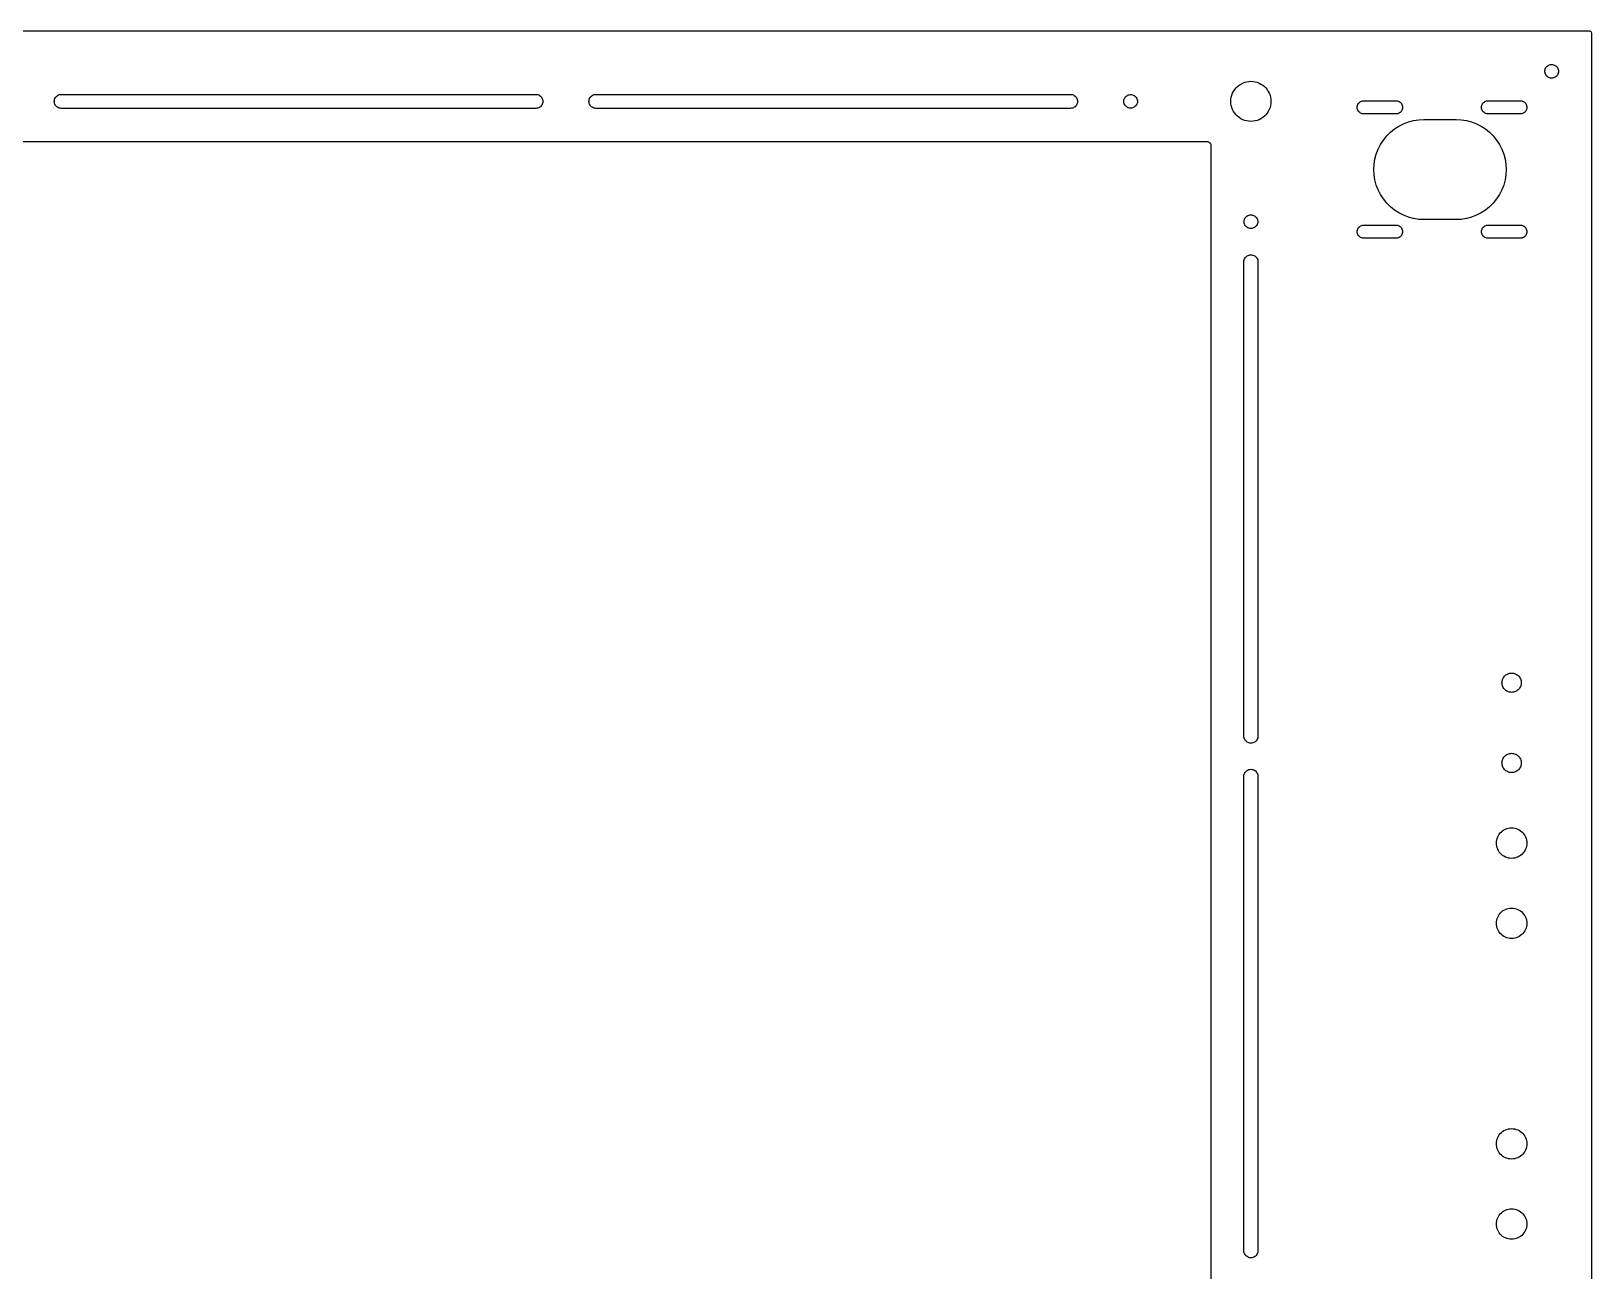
# Model space of a CAD drawing. Header units: metres. Extents: x -325 to 325, y -250 to 250.
# Drawn here: x -64.2 to 325, y -59.2 to 250 of the extents above; entities that cross this region are included whole.
import ezdxf

# ---------------------------------------------------------------- set-up
doc = ezdxf.new("R2010")
doc.units = ezdxf.units.M

msp = doc.modelspace()

# ---------------------------------------------------------------- linework, layer by layer
for p, q in [((324.5, 250), (-324.5, 250)), ((324.691, 249.962), (324.5, 250)), ((324.854, 249.854), (324.691, 249.962)), ((324.962, 249.691), (324.854, 249.854)), ((325, 249.5), (324.962, 249.691)), ((325, -249.5), (325, 249.5)), ((313.82, 241.224), (314.011, 241.383)), ((314.011, 241.383), (314.223, 241.512)), ((314.223, 241.512), (314.451, 241.609)), ((314.451, 241.609), (314.691, 241.672)), ((314.691, 241.672), (314.938, 241.699)), ((314.938, 241.699), (315.186, 241.69)), ((315.186, 241.69), (315.43, 241.645)), ((315.43, 241.645), (315.665, 241.565)), ((315.665, 241.565), (315.886, 241.451)), ((315.886, 241.451), (316.087, 241.307)), ((316.087, 241.307), (316.266, 241.134)), ((238.96, 237.391), (239.477, 237.473)), ((239.477, 237.473), (240, 237.5)), ((240, 237.5), (240.523, 237.473)), ((240.523, 237.473), (241.04, 237.391)), ((313.305, 240.124), (313.341, 240.37)), ((313.305, 239.876), (313.305, 240.124)), ((313.341, 239.63), (313.305, 239.876)), ((313.341, 240.37), (313.412, 240.607)), ((313.412, 239.393), (313.341, 239.63)), ((313.412, 240.607), (313.518, 240.832)), ((313.518, 239.168), (313.412, 239.393)), ((313.518, 240.832), (313.654, 241.039)), ((313.654, 238.961), (313.518, 239.168)), ((313.654, 241.039), (313.82, 241.224)), ((313.82, 238.776), (313.654, 238.961)), ((314.011, 238.617), (313.82, 238.776)), ((314.223, 238.488), (314.011, 238.617)), ((314.451, 238.391), (314.223, 238.488)), ((314.691, 238.328), (314.451, 238.391)), ((314.938, 238.301), (314.691, 238.328)), ((315.186, 238.31), (314.938, 238.301)), ((315.43, 238.355), (315.186, 238.31)), ((315.665, 238.435), (315.43, 238.355)), ((315.886, 238.549), (315.665, 238.435)), ((316.087, 238.693), (315.886, 238.549)), ((316.266, 238.866), (316.087, 238.693)), ((316.266, 241.134), (316.418, 240.938)), ((316.418, 239.062), (316.266, 238.866)), ((316.418, 240.938), (316.539, 240.722)), ((316.539, 239.278), (316.418, 239.062)), ((316.539, 240.722), (316.628, 240.49)), ((316.628, 239.51), (316.539, 239.278)), ((316.628, 240.49), (316.682, 240.248)), ((316.682, 239.752), (316.628, 239.51)), ((316.682, 240.248), (316.7, 240)), ((316.7, 240), (316.682, 239.752)), ((-58.1389, 233.446), (-57.9892, 233.646)), ((-57.9892, 233.646), (-57.8127, 233.823)), ((-57.8127, 233.823), (-57.6128, 233.972)), ((-57.6128, 233.972), (-57.3936, 234.092)), ((-57.3936, 234.092), (-57.1597, 234.179)), ((-57.1597, 234.179), (-56.9157, 234.232)), ((-56.9157, 234.232), (-56.6667, 234.25)), ((-56.6667, 234.25), (61.6667, 234.25)), ((61.6667, 234.25), (61.9157, 234.232)), ((61.9157, 234.232), (62.1597, 234.179)), ((62.1597, 234.179), (62.3936, 234.092)), ((62.3936, 234.092), (62.6128, 233.972)), ((62.6128, 233.972), (62.8127, 233.823)), ((62.8127, 233.823), (62.9892, 233.646)), ((62.9892, 233.646), (63.1389, 233.446)), ((75.1945, 233.446), (75.3441, 233.646)), ((75.3441, 233.646), (75.5207, 233.823)), ((75.5207, 233.823), (75.7205, 233.972)), ((75.7205, 233.972), (75.9397, 234.092)), ((75.9397, 234.092), (76.1736, 234.179)), ((76.1736, 234.179), (76.4176, 234.232)), ((76.4176, 234.232), (76.6667, 234.25)), ((76.6667, 234.25), (195, 234.25)), ((195, 234.25), (195.249, 234.232)), ((195.249, 234.232), (195.493, 234.179)), ((195.493, 234.179), (195.727, 234.092)), ((195.727, 234.092), (195.946, 233.972)), ((195.946, 233.972), (196.146, 233.823)), ((196.146, 233.823), (196.323, 233.646)), ((196.323, 233.646), (196.472, 233.446)), ((208.518, 233.332), (208.654, 233.539)), ((208.654, 233.539), (208.82, 233.724)), ((208.82, 233.724), (209.011, 233.883)), ((209.011, 233.883), (209.223, 234.012)), ((209.223, 234.012), (209.451, 234.109)), ((209.451, 234.109), (209.691, 234.172)), ((209.691, 234.172), (209.938, 234.199)), ((209.938, 234.199), (210.186, 234.19)), ((210.186, 234.19), (210.43, 234.145)), ((210.43, 234.145), (210.665, 234.065)), ((210.665, 234.065), (210.886, 233.951)), ((210.886, 233.951), (211.087, 233.807)), ((211.087, 233.807), (211.266, 233.634)), ((211.266, 233.634), (211.418, 233.438)), ((235.027, 233.023), (235.109, 233.54)), ((235.109, 233.54), (235.245, 234.045)), ((235.245, 234.045), (235.432, 234.534)), ((235.432, 234.534), (235.67, 235)), ((235.67, 235), (235.955, 235.439)), ((235.955, 235.439), (236.284, 235.846)), ((236.284, 235.846), (236.654, 236.216)), ((236.654, 236.216), (237.061, 236.545)), ((237.061, 236.545), (237.5, 236.83)), ((237.5, 236.83), (237.966, 237.068)), ((237.966, 237.068), (238.455, 237.255)), ((238.455, 237.255), (238.96, 237.391)), ((241.04, 237.391), (241.545, 237.255)), ((241.545, 237.255), (242.034, 237.068)), ((242.034, 237.068), (242.5, 236.83)), ((242.5, 236.83), (242.939, 236.545)), ((242.939, 236.545), (243.346, 236.216)), ((243.346, 236.216), (243.716, 235.846)), ((243.716, 235.846), (244.045, 235.439)), ((244.045, 235.439), (244.33, 235)), ((244.33, 235), (244.568, 234.534)), ((244.568, 234.534), (244.755, 234.045)), ((244.755, 234.045), (244.891, 233.54)), ((244.891, 233.54), (244.973, 233.023)), ((-58.4167, 232.5), (-58.3988, 232.749)), ((-58.3988, 232.251), (-58.4167, 232.5)), ((-58.3988, 232.749), (-58.3458, 232.993)), ((-58.3458, 232.007), (-58.3988, 232.251)), ((-58.3458, 232.993), (-58.2585, 233.227)), ((-58.2585, 231.773), (-58.3458, 232.007)), ((-58.2585, 233.227), (-58.1389, 233.446)), ((-58.1389, 231.554), (-58.2585, 231.773)), ((-57.9892, 231.354), (-58.1389, 231.554)), ((-57.8127, 231.177), (-57.9892, 231.354)), ((-57.6128, 231.028), (-57.8127, 231.177)), ((-57.3936, 230.908), (-57.6128, 231.028)), ((-57.1597, 230.821), (-57.3936, 230.908)), ((-56.9157, 230.768), (-57.1597, 230.821)), ((-56.6667, 230.75), (-56.9157, 230.768)), ((61.6667, 230.75), (-56.6667, 230.75)), ((61.9157, 230.768), (61.6667, 230.75)), ((62.1597, 230.821), (61.9157, 230.768)), ((62.3936, 230.908), (62.1597, 230.821)), ((62.6128, 231.028), (62.3936, 230.908)), ((62.8127, 231.177), (62.6128, 231.028)), ((62.9892, 231.354), (62.8127, 231.177)), ((63.1389, 231.554), (62.9892, 231.354)), ((63.1389, 233.446), (63.2585, 233.227)), ((63.2585, 231.773), (63.1389, 231.554)), ((63.2585, 233.227), (63.3458, 232.993)), ((63.3458, 232.007), (63.2585, 231.773)), ((63.3458, 232.993), (63.3988, 232.749)), ((63.3988, 232.251), (63.3458, 232.007)), ((63.3988, 232.749), (63.4167, 232.5)), ((63.4167, 232.5), (63.3988, 232.251)), ((74.9167, 232.5), (74.9345, 232.749)), ((74.9345, 232.251), (74.9167, 232.5)), ((74.9345, 232.749), (74.9875, 232.993)), ((74.9875, 232.007), (74.9345, 232.251)), ((74.9875, 232.993), (75.0748, 233.227)), ((75.0748, 231.773), (74.9875, 232.007)), ((75.0748, 233.227), (75.1945, 233.446)), ((75.1945, 231.554), (75.0748, 231.773)), ((75.3441, 231.354), (75.1945, 231.554)), ((75.5207, 231.177), (75.3441, 231.354)), ((75.7205, 231.028), (75.5207, 231.177)), ((75.9397, 230.908), (75.7205, 231.028)), ((76.1736, 230.821), (75.9397, 230.908)), ((76.4176, 230.768), (76.1736, 230.821)), ((76.6667, 230.75), (76.4176, 230.768)), ((195, 230.75), (76.6667, 230.75)), ((195.249, 230.768), (195, 230.75)), ((195.493, 230.821), (195.249, 230.768)), ((195.727, 230.908), (195.493, 230.821)), ((195.946, 231.028), (195.727, 230.908)), ((196.146, 231.177), (195.946, 231.028)), ((196.323, 231.354), (196.146, 231.177)), ((196.472, 231.554), (196.323, 231.354)), ((196.472, 233.446), (196.592, 233.227)), ((196.592, 231.773), (196.472, 231.554)), ((196.592, 233.227), (196.679, 232.993)), ((196.679, 232.007), (196.592, 231.773)), ((196.679, 232.993), (196.732, 232.749)), ((196.732, 232.251), (196.679, 232.007)), ((196.732, 232.749), (196.75, 232.5)), ((196.75, 232.5), (196.732, 232.251)), ((208.305, 232.624), (208.341, 232.87)), ((208.305, 232.376), (208.305, 232.624)), ((208.341, 232.13), (208.305, 232.376)), ((208.341, 232.87), (208.412, 233.107)), ((208.412, 231.893), (208.341, 232.13)), ((208.412, 233.107), (208.518, 233.332)), ((208.518, 231.668), (208.412, 231.893)), ((208.654, 231.461), (208.518, 231.668)), ((208.82, 231.276), (208.654, 231.461)), ((209.011, 231.117), (208.82, 231.276)), ((209.223, 230.988), (209.011, 231.117)), ((209.451, 230.891), (209.223, 230.988)), ((209.691, 230.828), (209.451, 230.891)), ((209.938, 230.801), (209.691, 230.828)), ((210.186, 230.81), (209.938, 230.801)), ((210.43, 230.855), (210.186, 230.81)), ((210.665, 230.935), (210.43, 230.855)), ((210.886, 231.049), (210.665, 230.935)), ((211.087, 231.193), (210.886, 231.049)), ((211.266, 231.366), (211.087, 231.193)), ((211.418, 231.562), (211.266, 231.366)), ((211.418, 233.438), (211.539, 233.222)), ((211.539, 231.778), (211.418, 231.562)), ((211.539, 233.222), (211.628, 232.99)), ((211.628, 232.01), (211.539, 231.778)), ((211.628, 232.99), (211.682, 232.748)), ((211.682, 232.252), (211.628, 232.01)), ((211.682, 232.748), (211.7, 232.5)), ((211.7, 232.5), (211.682, 232.252)), ((235, 232.5), (235.027, 233.023)), ((235.027, 231.977), (235, 232.5)), ((235.109, 231.46), (235.027, 231.977)), ((235.245, 230.955), (235.109, 231.46)), ((235.432, 230.466), (235.245, 230.955)), ((235.67, 230), (235.432, 230.466)), ((235.955, 229.561), (235.67, 230)), ((244.33, 230), (244.045, 229.561)), ((244.568, 230.466), (244.33, 230)), ((244.755, 230.955), (244.568, 230.466)), ((244.891, 231.46), (244.755, 230.955)), ((244.973, 231.977), (244.891, 231.46)), ((244.973, 233.023), (245, 232.5)), ((245, 232.5), (244.973, 231.977)), ((266.5, 231), (266.518, 231.246)), ((266.518, 230.754), (266.5, 231)), ((266.518, 231.246), (266.573, 231.486)), ((266.573, 230.514), (266.518, 230.754)), ((266.573, 231.486), (266.663, 231.716)), ((266.663, 230.284), (266.573, 230.514)), ((266.663, 231.716), (266.787, 231.929)), ((266.787, 230.071), (266.663, 230.284)), ((266.787, 231.929), (266.94, 232.122)), ((266.94, 229.878), (266.787, 230.071)), ((266.94, 232.122), (267.121, 232.29)), ((267.121, 229.71), (266.94, 229.878)), ((267.121, 232.29), (267.325, 232.429)), ((267.325, 229.571), (267.121, 229.71)), ((267.325, 232.429), (267.547, 232.536)), ((267.547, 232.536), (267.783, 232.609)), ((267.783, 232.609), (268.027, 232.645)), ((268.027, 232.645), (276.273, 232.645)), ((276.273, 232.645), (276.517, 232.609)), ((276.517, 232.609), (276.753, 232.536)), ((276.753, 232.536), (276.975, 232.429)), ((276.975, 232.429), (277.179, 232.29)), ((277.179, 229.71), (276.975, 229.571)), ((277.179, 232.29), (277.36, 232.122)), ((277.36, 229.878), (277.179, 229.71)), ((277.36, 232.122), (277.513, 231.929)), ((277.513, 230.071), (277.36, 229.878)), ((277.513, 231.929), (277.637, 231.716)), ((277.637, 230.284), (277.513, 230.071)), ((277.637, 231.716), (277.727, 231.486)), ((277.727, 230.514), (277.637, 230.284)), ((277.727, 231.486), (277.782, 231.246)), ((277.782, 230.754), (277.727, 230.514)), ((277.782, 231.246), (277.8, 231)), ((277.8, 231), (277.782, 230.754)), ((297.5, 231), (297.518, 231.246)), ((297.518, 230.754), (297.5, 231)), ((297.518, 231.246), (297.573, 231.486)), ((297.573, 230.514), (297.518, 230.754)), ((297.573, 231.486), (297.663, 231.716)), ((297.663, 230.284), (297.573, 230.514)), ((297.663, 231.716), (297.787, 231.929)), ((297.787, 230.071), (297.663, 230.284)), ((297.787, 231.929), (297.94, 232.122)), ((297.94, 229.878), (297.787, 230.071)), ((297.94, 232.122), (298.121, 232.29)), ((298.121, 229.71), (297.94, 229.878)), ((298.121, 232.29), (298.325, 232.429)), ((298.325, 229.571), (298.121, 229.71)), ((298.325, 232.429), (298.547, 232.536)), ((298.547, 232.536), (298.783, 232.609)), ((298.783, 232.609), (299.027, 232.645)), ((299.027, 232.645), (307.273, 232.645)), ((307.273, 232.645), (307.517, 232.609)), ((307.517, 232.609), (307.753, 232.536)), ((307.753, 232.536), (307.975, 232.429)), ((307.975, 232.429), (308.179, 232.29)), ((308.179, 229.71), (307.975, 229.571)), ((308.179, 232.29), (308.36, 232.122)), ((308.36, 229.878), (308.179, 229.71)), ((308.36, 232.122), (308.513, 231.929)), ((308.513, 230.071), (308.36, 229.878)), ((308.513, 231.929), (308.637, 231.716)), ((308.637, 230.284), (308.513, 230.071)), ((308.637, 231.716), (308.727, 231.486)), ((308.727, 230.514), (308.637, 230.284)), ((308.727, 231.486), (308.782, 231.246)), ((308.782, 230.754), (308.727, 230.514)), ((308.782, 231.246), (308.8, 231)), ((308.8, 231), (308.782, 230.754)), ((236.284, 229.154), (235.955, 229.561)), ((236.654, 228.784), (236.284, 229.154)), ((237.061, 228.455), (236.654, 228.784)), ((237.5, 228.17), (237.061, 228.455)), ((237.966, 227.932), (237.5, 228.17)), ((238.455, 227.745), (237.966, 227.932)), ((238.96, 227.609), (238.455, 227.745)), ((239.477, 227.527), (238.96, 227.609)), ((240, 227.5), (239.477, 227.527)), ((240.523, 227.527), (240, 227.5)), ((241.04, 227.609), (240.523, 227.527)), ((241.545, 227.745), (241.04, 227.609)), ((242.034, 227.932), (241.545, 227.745)), ((242.5, 228.17), (242.034, 227.932)), ((242.939, 228.455), (242.5, 228.17)), ((243.346, 228.784), (242.939, 228.455)), ((243.716, 229.154), (243.346, 228.784)), ((244.045, 229.561), (243.716, 229.154)), ((267.547, 229.464), (267.325, 229.571)), ((267.783, 229.391), (267.547, 229.464)), ((268.027, 229.355), (267.783, 229.391)), ((276.273, 229.355), (268.027, 229.355)), ((275.803, 225.613), (276.9, 226.325)), ((276.517, 229.391), (276.273, 229.355)), ((276.753, 229.464), (276.517, 229.391)), ((276.975, 229.571), (276.753, 229.464)), ((276.9, 226.325), (278.066, 226.919)), ((278.066, 226.919), (279.287, 227.388)), ((279.287, 227.388), (280.551, 227.727)), ((280.551, 227.727), (281.843, 227.932)), ((281.843, 227.932), (283.15, 228)), ((283.15, 228), (291.15, 228)), ((291.15, 228), (292.457, 227.932)), ((292.457, 227.932), (293.749, 227.727)), ((293.749, 227.727), (295.013, 227.388)), ((295.013, 227.388), (296.234, 226.919)), ((296.234, 226.919), (297.4, 226.325)), ((297.4, 226.325), (298.497, 225.613)), ((298.547, 229.464), (298.325, 229.571)), ((298.783, 229.391), (298.547, 229.464)), ((299.027, 229.355), (298.783, 229.391)), ((307.273, 229.355), (299.027, 229.355)), ((307.517, 229.391), (307.273, 229.355)), ((307.753, 229.464), (307.517, 229.391)), ((307.975, 229.571), (307.753, 229.464)), ((-229, 222.5), (229, 222.5)), ((229, 222.5), (229.223, 222.475)), ((229.223, 222.475), (229.434, 222.401)), ((229.434, 222.401), (229.623, 222.282)), ((229.623, 222.282), (229.782, 222.123)), ((229.782, 222.123), (229.901, 221.934)), ((229.901, 221.934), (229.975, 221.723)), ((272.325, 221.75), (273.037, 222.847)), ((273.037, 222.847), (273.861, 223.864)), ((273.861, 223.864), (274.786, 224.789)), ((274.786, 224.789), (275.803, 225.613)), ((298.497, 225.613), (299.514, 224.789)), ((299.514, 224.789), (300.439, 223.864)), ((300.439, 223.864), (301.263, 222.847)), ((301.263, 222.847), (301.975, 221.75)), ((229.975, 221.723), (230, 221.5)), ((230, 221.5), (230, -221.5)), ((270.718, 216.807), (270.923, 218.099)), ((270.923, 218.099), (271.262, 219.363)), ((271.262, 219.363), (271.731, 220.584)), ((271.731, 220.584), (272.325, 221.75)), ((301.975, 221.75), (302.569, 220.584)), ((302.569, 220.584), (303.038, 219.363)), ((303.038, 219.363), (303.377, 218.099)), ((303.377, 218.099), (303.582, 216.807)), ((270.65, 215.5), (270.718, 216.807)), ((270.718, 214.193), (270.65, 215.5)), ((270.923, 212.901), (270.718, 214.193)), ((303.582, 214.193), (303.377, 212.901)), ((303.582, 216.807), (303.65, 215.5)), ((303.65, 215.5), (303.582, 214.193)), ((271.262, 211.637), (270.923, 212.901)), ((271.731, 210.416), (271.262, 211.637)), ((272.325, 209.25), (271.731, 210.416)), ((302.569, 210.416), (301.975, 209.25)), ((303.038, 211.637), (302.569, 210.416)), ((303.377, 212.901), (303.038, 211.637)), ((273.037, 208.153), (272.325, 209.25)), ((273.861, 207.136), (273.037, 208.153)), ((274.786, 206.211), (273.861, 207.136)), ((300.439, 207.136), (299.514, 206.211)), ((301.263, 208.153), (300.439, 207.136)), ((301.975, 209.25), (301.263, 208.153)), ((238.305, 202.624), (238.341, 202.87)), ((238.305, 202.376), (238.305, 202.624)), ((238.341, 202.13), (238.305, 202.376)), ((238.341, 202.87), (238.412, 203.107)), ((238.412, 203.107), (238.518, 203.332)), ((238.518, 203.332), (238.654, 203.539)), ((238.654, 203.539), (238.82, 203.724)), ((238.82, 203.724), (239.011, 203.883)), ((239.011, 203.883), (239.223, 204.012)), ((239.223, 204.012), (239.451, 204.109)), ((239.451, 204.109), (239.691, 204.172)), ((239.691, 204.172), (239.938, 204.199)), ((239.938, 204.199), (240.186, 204.19)), ((240.186, 204.19), (240.43, 204.145)), ((240.43, 204.145), (240.665, 204.065)), ((240.665, 204.065), (240.886, 203.951)), ((240.886, 203.951), (241.087, 203.807)), ((241.087, 203.807), (241.266, 203.634)), ((241.266, 203.634), (241.418, 203.438)), ((241.418, 203.438), (241.539, 203.222)), ((241.539, 203.222), (241.628, 202.99)), ((241.628, 202.99), (241.682, 202.748)), ((241.682, 202.748), (241.7, 202.5)), ((241.7, 202.5), (241.682, 202.252)), ((275.803, 205.387), (274.786, 206.211)), ((276.9, 204.675), (275.803, 205.387)), ((278.066, 204.081), (276.9, 204.675)), ((279.287, 203.612), (278.066, 204.081)), ((280.551, 203.273), (279.287, 203.612)), ((281.843, 203.068), (280.551, 203.273)), ((283.15, 203), (281.843, 203.068)), ((291.15, 203), (283.15, 203)), ((292.457, 203.068), (291.15, 203)), ((293.749, 203.273), (292.457, 203.068)), ((295.013, 203.612), (293.749, 203.273)), ((296.234, 204.081), (295.013, 203.612)), ((297.4, 204.675), (296.234, 204.081)), ((298.497, 205.387), (297.4, 204.675)), ((299.514, 206.211), (298.497, 205.387)), ((238.412, 201.893), (238.341, 202.13)), ((238.518, 201.668), (238.412, 201.893)), ((238.654, 201.461), (238.518, 201.668)), ((238.82, 201.276), (238.654, 201.461)), ((239.011, 201.117), (238.82, 201.276)), ((239.223, 200.988), (239.011, 201.117)), ((239.451, 200.891), (239.223, 200.988)), ((239.691, 200.828), (239.451, 200.891)), ((239.938, 200.801), (239.691, 200.828)), ((240.186, 200.81), (239.938, 200.801)), ((240.43, 200.855), (240.186, 200.81)), ((240.665, 200.935), (240.43, 200.855)), ((240.886, 201.049), (240.665, 200.935)), ((241.087, 201.193), (240.886, 201.049)), ((241.266, 201.366), (241.087, 201.193)), ((241.418, 201.562), (241.266, 201.366)), ((241.539, 201.778), (241.418, 201.562)), ((241.628, 202.01), (241.539, 201.778)), ((241.682, 202.252), (241.628, 202.01)), ((266.5, 200), (266.518, 200.246)), ((266.518, 199.754), (266.5, 200)), ((266.518, 200.246), (266.573, 200.486)), ((266.573, 199.514), (266.518, 199.754)), ((266.573, 200.486), (266.663, 200.716)), ((266.663, 199.284), (266.573, 199.514)), ((266.663, 200.716), (266.787, 200.929)), ((266.787, 199.071), (266.663, 199.284)), ((266.787, 200.929), (266.94, 201.122)), ((266.94, 198.878), (266.787, 199.071)), ((266.94, 201.122), (267.121, 201.29)), ((267.121, 198.71), (266.94, 198.878)), ((267.121, 201.29), (267.325, 201.429)), ((267.325, 198.571), (267.121, 198.71)), ((267.325, 201.429), (267.547, 201.536)), ((267.547, 198.464), (267.325, 198.571)), ((267.547, 201.536), (267.783, 201.609)), ((267.783, 201.609), (268.027, 201.645)), ((268.027, 201.645), (276.273, 201.645)), ((276.273, 201.645), (276.517, 201.609)), ((276.517, 201.609), (276.753, 201.536)), ((276.753, 201.536), (276.975, 201.429)), ((276.975, 198.571), (276.753, 198.464)), ((276.975, 201.429), (277.179, 201.29)), ((277.179, 198.71), (276.975, 198.571)), ((277.179, 201.29), (277.36, 201.122)), ((277.36, 198.878), (277.179, 198.71)), ((277.36, 201.122), (277.513, 200.929)), ((277.513, 199.071), (277.36, 198.878)), ((277.513, 200.929), (277.637, 200.716)), ((277.637, 199.284), (277.513, 199.071)), ((277.637, 200.716), (277.727, 200.486)), ((277.727, 199.514), (277.637, 199.284)), ((277.727, 200.486), (277.782, 200.246)), ((277.782, 199.754), (277.727, 199.514)), ((277.782, 200.246), (277.8, 200)), ((277.8, 200), (277.782, 199.754)), ((297.5, 200), (297.518, 200.246)), ((297.518, 199.754), (297.5, 200)), ((297.518, 200.246), (297.573, 200.486)), ((297.573, 199.514), (297.518, 199.754)), ((297.573, 200.486), (297.663, 200.716)), ((297.663, 199.284), (297.573, 199.514)), ((297.663, 200.716), (297.787, 200.929)), ((297.787, 199.071), (297.663, 199.284)), ((297.787, 200.929), (297.94, 201.122)), ((297.94, 198.878), (297.787, 199.071)), ((297.94, 201.122), (298.121, 201.29)), ((298.121, 198.71), (297.94, 198.878)), ((298.121, 201.29), (298.325, 201.429)), ((298.325, 198.571), (298.121, 198.71)), ((298.325, 201.429), (298.547, 201.536)), ((298.547, 198.464), (298.325, 198.571)), ((298.547, 201.536), (298.783, 201.609)), ((298.783, 201.609), (299.027, 201.645)), ((299.027, 201.645), (307.273, 201.645)), ((307.273, 201.645), (307.517, 201.609)), ((307.517, 201.609), (307.753, 201.536)), ((307.753, 201.536), (307.975, 201.429)), ((307.975, 198.571), (307.753, 198.464)), ((307.975, 201.429), (308.179, 201.29)), ((308.179, 198.71), (307.975, 198.571)), ((308.179, 201.29), (308.36, 201.122)), ((308.36, 198.878), (308.179, 198.71)), ((308.36, 201.122), (308.513, 200.929)), ((308.513, 199.071), (308.36, 198.878)), ((308.513, 200.929), (308.637, 200.716)), ((308.637, 199.284), (308.513, 199.071)), ((308.637, 200.716), (308.727, 200.486)), ((308.727, 199.514), (308.637, 199.284)), ((308.727, 200.486), (308.782, 200.246)), ((308.782, 199.754), (308.727, 199.514)), ((308.782, 200.246), (308.8, 200)), ((308.8, 200), (308.782, 199.754)), ((267.783, 198.391), (267.547, 198.464)), ((268.027, 198.355), (267.783, 198.391)), ((276.273, 198.355), (268.027, 198.355)), ((276.517, 198.391), (276.273, 198.355)), ((276.753, 198.464), (276.517, 198.391)), ((298.783, 198.391), (298.547, 198.464)), ((299.027, 198.355), (298.783, 198.391)), ((307.273, 198.355), (299.027, 198.355)), ((307.517, 198.391), (307.273, 198.355)), ((307.753, 198.464), (307.517, 198.391)), ((238.25, 192.5), (238.268, 192.749)), ((238.25, 74.1667), (238.25, 192.5)), ((238.268, 192.749), (238.321, 192.993)), ((238.321, 192.993), (238.408, 193.227)), ((238.408, 193.227), (238.528, 193.446)), ((238.528, 193.446), (238.677, 193.646)), ((238.677, 193.646), (238.854, 193.823)), ((238.854, 193.823), (239.054, 193.972)), ((239.054, 193.972), (239.273, 194.092)), ((239.273, 194.092), (239.507, 194.179)), ((239.507, 194.179), (239.751, 194.232)), ((239.751, 194.232), (240, 194.25)), ((240, 194.25), (240.249, 194.232)), ((240.249, 194.232), (240.493, 194.179)), ((240.493, 194.179), (240.727, 194.092)), ((240.727, 194.092), (240.946, 193.972)), ((240.946, 193.972), (241.146, 193.823)), ((241.146, 193.823), (241.323, 193.646)), ((241.323, 193.646), (241.472, 193.446)), ((241.472, 193.446), (241.592, 193.227)), ((241.592, 193.227), (241.679, 192.993)), ((241.679, 192.993), (241.732, 192.749)), ((241.732, 192.749), (241.75, 192.5)), ((241.75, 192.5), (241.75, 74.1667)), ((303.589, 89.4416), (303.8, 89.5785)), ((303.8, 89.5785), (304.024, 89.6925)), ((304.024, 89.6925), (304.258, 89.7825)), ((304.258, 89.7825), (304.501, 89.8475)), ((304.501, 89.8475), (304.749, 89.8869)), ((304.749, 89.8869), (305, 89.9)), ((305, 89.9), (305.251, 89.8869)), ((305.251, 89.8869), (305.499, 89.8475)), ((305.499, 89.8475), (305.742, 89.7825)), ((305.742, 89.7825), (305.976, 89.6925)), ((305.976, 89.6925), (306.2, 89.5785)), ((306.2, 89.5785), (306.411, 89.4416)), ((302.6, 87.5), (302.613, 87.7509)), ((302.613, 87.2491), (302.6, 87.5)), ((302.613, 87.7509), (302.652, 87.999)), ((302.652, 87.001), (302.613, 87.2491)), ((302.652, 87.999), (302.717, 88.2416)), ((302.717, 86.7584), (302.652, 87.001)), ((302.717, 88.2416), (302.807, 88.4762)), ((302.807, 86.5238), (302.717, 86.7584)), ((302.807, 88.4762), (302.922, 88.7)), ((302.922, 86.3), (302.807, 86.5238)), ((302.922, 88.7), (303.058, 88.9107)), ((303.058, 86.0893), (302.922, 86.3)), ((303.058, 88.9107), (303.216, 89.1059)), ((303.216, 85.8941), (303.058, 86.0893)), ((303.216, 89.1059), (303.394, 89.2835)), ((303.394, 85.7164), (303.216, 85.8941)), ((303.394, 89.2835), (303.589, 89.4416)), ((303.589, 85.5583), (303.394, 85.7164)), ((306.411, 89.4416), (306.606, 89.2835)), ((306.606, 85.7164), (306.411, 85.5583)), ((306.606, 89.2835), (306.784, 89.1059)), ((306.784, 85.8941), (306.606, 85.7164)), ((306.784, 89.1059), (306.942, 88.9107)), ((306.942, 86.0893), (306.784, 85.8941)), ((306.942, 88.9107), (307.078, 88.7)), ((307.078, 86.3), (306.942, 86.0893)), ((307.078, 88.7), (307.193, 88.4762)), ((307.193, 86.5238), (307.078, 86.3)), ((307.193, 88.4762), (307.283, 88.2416)), ((307.283, 86.7584), (307.193, 86.5238)), ((307.283, 88.2416), (307.348, 87.999)), ((307.348, 87.001), (307.283, 86.7584)), ((307.348, 87.999), (307.387, 87.7509)), ((307.387, 87.2491), (307.348, 87.001)), ((307.387, 87.7509), (307.4, 87.5)), ((307.4, 87.5), (307.387, 87.2491)), ((303.8, 85.4215), (303.589, 85.5583)), ((304.024, 85.3075), (303.8, 85.4215)), ((304.258, 85.2175), (304.024, 85.3075)), ((304.501, 85.1524), (304.258, 85.2175)), ((304.749, 85.1131), (304.501, 85.1524)), ((305, 85.1), (304.749, 85.1131)), ((305.251, 85.1131), (305, 85.1)), ((305.499, 85.1524), (305.251, 85.1131)), ((305.742, 85.2175), (305.499, 85.1524)), ((305.976, 85.3075), (305.742, 85.2175)), ((306.2, 85.4215), (305.976, 85.3075)), ((306.411, 85.5583), (306.2, 85.4215)), ((238.268, 73.9176), (238.25, 74.1667)), ((241.75, 74.1667), (241.732, 73.9176)), ((238.321, 73.6736), (238.268, 73.9176)), ((238.408, 73.4397), (238.321, 73.6736)), ((238.528, 73.2205), (238.408, 73.4397)), ((238.677, 73.0207), (238.528, 73.2205)), ((238.854, 72.8441), (238.677, 73.0207)), ((239.054, 72.6945), (238.854, 72.8441)), ((239.273, 72.5748), (239.054, 72.6945)), ((239.507, 72.4875), (239.273, 72.5748)), ((239.751, 72.4345), (239.507, 72.4875)), ((240, 72.4167), (239.751, 72.4345)), ((240.249, 72.4345), (240, 72.4167)), ((240.493, 72.4875), (240.249, 72.4345)), ((240.727, 72.5748), (240.493, 72.4875)), ((240.946, 72.6945), (240.727, 72.5748)), ((241.146, 72.8441), (240.946, 72.6945)), ((241.323, 73.0207), (241.146, 72.8441)), ((241.472, 73.2205), (241.323, 73.0207)), ((241.592, 73.4397), (241.472, 73.2205)), ((241.679, 73.6736), (241.592, 73.4397)), ((241.732, 73.9176), (241.679, 73.6736)), ((302.6, 67.5), (302.613, 67.7509)), ((302.613, 67.2491), (302.6, 67.5)), ((302.613, 67.7509), (302.652, 67.999)), ((302.652, 67.001), (302.613, 67.2491)), ((302.652, 67.999), (302.717, 68.2416)), ((302.717, 66.7584), (302.652, 67.001)), ((302.717, 68.2416), (302.807, 68.4762)), ((302.807, 66.5238), (302.717, 66.7584)), ((302.807, 68.4762), (302.922, 68.7)), ((302.922, 66.3), (302.807, 66.5238)), ((302.922, 68.7), (303.058, 68.9107)), ((303.058, 66.0893), (302.922, 66.3)), ((303.058, 68.9107), (303.216, 69.1059)), ((303.216, 69.1059), (303.394, 69.2835)), ((303.394, 69.2835), (303.589, 69.4416)), ((303.589, 69.4416), (303.8, 69.5785)), ((303.8, 69.5785), (304.024, 69.6925)), ((304.024, 69.6925), (304.258, 69.7825)), ((304.258, 69.7825), (304.501, 69.8475)), ((304.501, 69.8475), (304.749, 69.8869)), ((304.749, 69.8869), (305, 69.9)), ((305, 69.9), (305.251, 69.8869)), ((305.251, 69.8869), (305.499, 69.8475)), ((305.499, 69.8475), (305.742, 69.7825)), ((305.742, 69.7825), (305.976, 69.6925)), ((305.976, 69.6925), (306.2, 69.5785)), ((306.2, 69.5785), (306.411, 69.4416)), ((306.411, 69.4416), (306.606, 69.2835)), ((306.606, 69.2835), (306.784, 69.1059)), ((306.784, 69.1059), (306.942, 68.9107)), ((306.942, 68.9107), (307.078, 68.7)), ((307.078, 66.3), (306.942, 66.0893)), ((307.078, 68.7), (307.193, 68.4762)), ((307.193, 66.5238), (307.078, 66.3)), ((307.193, 68.4762), (307.283, 68.2416)), ((307.283, 66.7584), (307.193, 66.5238)), ((307.283, 68.2416), (307.348, 67.999)), ((307.348, 67.001), (307.283, 66.7584)), ((307.348, 67.999), (307.387, 67.7509)), ((307.387, 67.2491), (307.348, 67.001)), ((307.387, 67.7509), (307.4, 67.5)), ((307.4, 67.5), (307.387, 67.2491)), ((238.25, 64.1667), (238.268, 64.4157)), ((238.25, -54.1667), (238.25, 64.1667)), ((238.268, 64.4157), (238.321, 64.6597)), ((238.321, 64.6597), (238.408, 64.8936)), ((238.408, 64.8936), (238.528, 65.1128)), ((238.528, 65.1128), (238.677, 65.3127)), ((238.677, 65.3127), (238.854, 65.4892)), ((238.854, 65.4892), (239.054, 65.6389)), ((239.054, 65.6389), (239.273, 65.7585)), ((239.273, 65.7585), (239.507, 65.8458)), ((239.507, 65.8458), (239.751, 65.8988)), ((239.751, 65.8988), (240, 65.9167)), ((240, 65.9167), (240.249, 65.8988)), ((240.249, 65.8988), (240.493, 65.8458)), ((240.493, 65.8458), (240.727, 65.7585)), ((240.727, 65.7585), (240.946, 65.6389)), ((240.946, 65.6389), (241.146, 65.4892)), ((241.146, 65.4892), (241.323, 65.3127)), ((241.323, 65.3127), (241.472, 65.1128)), ((241.472, 65.1128), (241.592, 64.8936)), ((241.592, 64.8936), (241.679, 64.6597)), ((241.679, 64.6597), (241.732, 64.4157)), ((241.732, 64.4157), (241.75, 64.1667)), ((241.75, 64.1667), (241.75, -54.1667)), ((303.216, 65.8941), (303.058, 66.0893)), ((303.394, 65.7164), (303.216, 65.8941)), ((303.589, 65.5583), (303.394, 65.7164)), ((303.8, 65.4215), (303.589, 65.5583)), ((304.024, 65.3075), (303.8, 65.4215)), ((304.258, 65.2175), (304.024, 65.3075)), ((304.501, 65.1524), (304.258, 65.2175)), ((304.749, 65.1131), (304.501, 65.1524)), ((305, 65.1), (304.749, 65.1131)), ((305.251, 65.1131), (305, 65.1)), ((305.499, 65.1524), (305.251, 65.1131)), ((305.742, 65.2175), (305.499, 65.1524)), ((305.976, 65.3075), (305.742, 65.2175)), ((306.2, 65.4215), (305.976, 65.3075)), ((306.411, 65.5583), (306.2, 65.4215)), ((306.606, 65.7164), (306.411, 65.5583)), ((306.784, 65.8941), (306.606, 65.7164)), ((306.942, 66.0893), (306.784, 65.8941)), ((302.766, 50.5743), (303.1, 50.7909)), ((303.1, 50.7909), (303.454, 50.9715)), ((303.454, 50.9715), (303.826, 51.114)), ((303.826, 51.114), (304.21, 51.2169)), ((304.21, 51.2169), (304.603, 51.2792)), ((304.603, 51.2792), (305, 51.3)), ((305, 51.3), (305.397, 51.2792)), ((305.397, 51.2792), (305.79, 51.2169)), ((305.79, 51.2169), (306.174, 51.114)), ((306.174, 51.114), (306.546, 50.9715)), ((306.546, 50.9715), (306.9, 50.7909)), ((306.9, 50.7909), (307.234, 50.5743)), ((301.2, 47.5), (301.221, 47.8972)), ((301.221, 47.1028), (301.2, 47.5)), ((301.221, 47.8972), (301.283, 48.2901)), ((301.283, 46.7099), (301.221, 47.1028)), ((301.283, 48.2901), (301.386, 48.6743)), ((301.386, 46.3257), (301.283, 46.7099)), ((301.386, 48.6743), (301.529, 49.0456)), ((301.529, 49.0456), (301.709, 49.4)), ((301.709, 49.4), (301.926, 49.7336)), ((301.926, 49.7336), (302.176, 50.0427)), ((302.176, 50.0427), (302.457, 50.3239)), ((302.457, 50.3239), (302.766, 50.5743)), ((307.234, 50.5743), (307.543, 50.3239)), ((307.543, 50.3239), (307.824, 50.0427)), ((307.824, 50.0427), (308.074, 49.7336)), ((308.074, 49.7336), (308.291, 49.4)), ((308.291, 49.4), (308.471, 49.0456)), ((308.471, 49.0456), (308.614, 48.6743)), ((308.614, 48.6743), (308.717, 48.2901)), ((308.717, 46.7099), (308.614, 46.3257)), ((308.717, 48.2901), (308.779, 47.8972)), ((308.779, 47.1028), (308.717, 46.7099)), ((308.779, 47.8972), (308.8, 47.5)), ((308.8, 47.5), (308.779, 47.1028)), ((301.529, 45.9544), (301.386, 46.3257)), ((301.709, 45.6), (301.529, 45.9544)), ((301.926, 45.2664), (301.709, 45.6)), ((302.176, 44.9573), (301.926, 45.2664)), ((302.457, 44.676), (302.176, 44.9573)), ((302.766, 44.4257), (302.457, 44.676)), ((303.1, 44.2091), (302.766, 44.4257)), ((303.454, 44.0285), (303.1, 44.2091)), ((303.826, 43.886), (303.454, 44.0285)), ((304.21, 43.783), (303.826, 43.886)), ((304.603, 43.7208), (304.21, 43.783)), ((305, 43.7), (304.603, 43.7208)), ((305.397, 43.7208), (305, 43.7)), ((305.79, 43.783), (305.397, 43.7208)), ((306.174, 43.886), (305.79, 43.783)), ((306.546, 44.0285), (306.174, 43.886)), ((306.9, 44.2091), (306.546, 44.0285)), ((307.234, 44.4257), (306.9, 44.2091)), ((307.543, 44.676), (307.234, 44.4257)), ((307.824, 44.9573), (307.543, 44.676)), ((308.074, 45.2664), (307.824, 44.9573)), ((308.291, 45.6), (308.074, 45.2664)), ((308.471, 45.9544), (308.291, 45.6)), ((308.614, 46.3257), (308.471, 45.9544)), ((303.826, 31.114), (304.21, 31.2169)), ((304.21, 31.2169), (304.603, 31.2792)), ((304.603, 31.2792), (305, 31.3)), ((305, 31.3), (305.397, 31.2792)), ((305.397, 31.2792), (305.79, 31.2169)), ((305.79, 31.2169), (306.174, 31.114)), ((301.2, 27.5), (301.221, 27.8972)), ((301.221, 27.1028), (301.2, 27.5)), ((301.221, 27.8972), (301.283, 28.2901)), ((301.283, 28.2901), (301.386, 28.6743)), ((301.386, 28.6743), (301.529, 29.0456)), ((301.529, 29.0456), (301.709, 29.4)), ((301.709, 29.4), (301.926, 29.7336)), ((301.926, 29.7336), (302.176, 30.0427)), ((302.176, 30.0427), (302.457, 30.3239)), ((302.457, 30.3239), (302.766, 30.5743)), ((302.766, 30.5743), (303.1, 30.7909)), ((303.1, 30.7909), (303.454, 30.9715)), ((303.454, 30.9715), (303.826, 31.114)), ((306.174, 31.114), (306.546, 30.9715)), ((306.546, 30.9715), (306.9, 30.7909)), ((306.9, 30.7909), (307.234, 30.5743)), ((307.234, 30.5743), (307.543, 30.3239)), ((307.543, 30.3239), (307.824, 30.0427)), ((307.824, 30.0427), (308.074, 29.7336)), ((308.074, 29.7336), (308.291, 29.4)), ((308.291, 29.4), (308.471, 29.0456)), ((308.471, 29.0456), (308.614, 28.6743)), ((308.614, 28.6743), (308.717, 28.2901)), ((308.717, 28.2901), (308.779, 27.8972)), ((308.779, 27.8972), (308.8, 27.5)), ((308.8, 27.5), (308.779, 27.1028)), ((301.283, 26.7099), (301.221, 27.1028)), ((301.386, 26.3257), (301.283, 26.7099)), ((301.529, 25.9544), (301.386, 26.3257)), ((301.709, 25.6), (301.529, 25.9544)), ((301.926, 25.2664), (301.709, 25.6)), ((302.176, 24.9573), (301.926, 25.2664)), ((302.457, 24.676), (302.176, 24.9573)), ((302.766, 24.4257), (302.457, 24.676)), ((303.1, 24.2091), (302.766, 24.4257)), ((303.454, 24.0285), (303.1, 24.2091)), ((303.826, 23.886), (303.454, 24.0285)), ((304.21, 23.783), (303.826, 23.886)), ((304.603, 23.7208), (304.21, 23.783)), ((305, 23.7), (304.603, 23.7208)), ((305.397, 23.7208), (305, 23.7)), ((305.79, 23.783), (305.397, 23.7208)), ((306.174, 23.886), (305.79, 23.783)), ((306.546, 24.0285), (306.174, 23.886)), ((306.9, 24.2091), (306.546, 24.0285)), ((307.234, 24.4257), (306.9, 24.2091)), ((307.543, 24.676), (307.234, 24.4257)), ((307.824, 24.9573), (307.543, 24.676)), ((308.074, 25.2664), (307.824, 24.9573)), ((308.291, 25.6), (308.074, 25.2664)), ((308.471, 25.9544), (308.291, 25.6)), ((308.614, 26.3257), (308.471, 25.9544)), ((308.717, 26.7099), (308.614, 26.3257)), ((308.779, 27.1028), (308.717, 26.7099)), ((301.2, -27.5), (301.221, -27.1028)), ((301.221, -27.1028), (301.283, -26.7099)), ((301.283, -26.7099), (301.386, -26.3257)), ((301.386, -26.3257), (301.529, -25.9544)), ((301.529, -25.9544), (301.709, -25.6)), ((301.709, -25.6), (301.926, -25.2664)), ((301.926, -25.2664), (302.176, -24.9573)), ((302.176, -24.9573), (302.457, -24.676)), ((302.457, -24.676), (302.766, -24.4257)), ((302.766, -24.4257), (303.1, -24.2091)), ((303.1, -24.2091), (303.454, -24.0285)), ((303.454, -24.0285), (303.826, -23.886)), ((303.826, -23.886), (304.21, -23.783)), ((304.21, -23.783), (304.603, -23.7208)), ((304.603, -23.7208), (305, -23.7)), ((305, -23.7), (305.397, -23.7208)), ((305.397, -23.7208), (305.79, -23.783)), ((305.79, -23.783), (306.174, -23.886)), ((306.174, -23.886), (306.546, -24.0285)), ((306.546, -24.0285), (306.9, -24.2091)), ((306.9, -24.2091), (307.234, -24.4257)), ((307.234, -24.4257), (307.543, -24.676)), ((307.543, -24.676), (307.824, -24.9573)), ((307.824, -24.9573), (308.074, -25.2664)), ((308.074, -25.2664), (308.291, -25.6)), ((308.291, -25.6), (308.471, -25.9544)), ((308.471, -25.9544), (308.614, -26.3257)), ((308.614, -26.3257), (308.717, -26.7099)), ((308.717, -26.7099), (308.779, -27.1028)), ((308.779, -27.1028), (308.8, -27.5)), ((301.221, -27.8972), (301.2, -27.5)), ((301.283, -28.2901), (301.221, -27.8972)), ((301.386, -28.6743), (301.283, -28.2901)), ((301.529, -29.0456), (301.386, -28.6743)), ((301.709, -29.4), (301.529, -29.0456)), ((301.926, -29.7336), (301.709, -29.4)), ((302.176, -30.0427), (301.926, -29.7336)), ((302.457, -30.3239), (302.176, -30.0427)), ((302.766, -30.5743), (302.457, -30.3239)), ((303.1, -30.7909), (302.766, -30.5743)), ((303.454, -30.9715), (303.1, -30.7909)), ((303.826, -31.114), (303.454, -30.9715)), ((304.21, -31.2169), (303.826, -31.114)), ((306.174, -31.114), (305.79, -31.2169)), ((306.546, -30.9715), (306.174, -31.114)), ((306.9, -30.7909), (306.546, -30.9715)), ((307.234, -30.5743), (306.9, -30.7909)), ((307.543, -30.3239), (307.234, -30.5743)), ((307.824, -30.0427), (307.543, -30.3239)), ((308.074, -29.7336), (307.824, -30.0427)), ((308.291, -29.4), (308.074, -29.7336)), ((308.471, -29.0456), (308.291, -29.4)), ((308.614, -28.6743), (308.471, -29.0456)), ((308.717, -28.2901), (308.614, -28.6743)), ((308.779, -27.8972), (308.717, -28.2901)), ((308.8, -27.5), (308.779, -27.8972)), ((304.603, -31.2792), (304.21, -31.2169)), ((305, -31.3), (304.603, -31.2792)), ((305.397, -31.2792), (305, -31.3)), ((305.79, -31.2169), (305.397, -31.2792)), ((301.283, -46.7099), (301.386, -46.3257)), ((301.386, -46.3257), (301.529, -45.9544)), ((301.529, -45.9544), (301.709, -45.6)), ((301.709, -45.6), (301.926, -45.2664)), ((301.926, -45.2664), (302.176, -44.9573)), ((302.176, -44.9573), (302.457, -44.676)), ((302.457, -44.676), (302.766, -44.4257)), ((302.766, -44.4257), (303.1, -44.2091)), ((303.1, -44.2091), (303.454, -44.0285)), ((303.454, -44.0285), (303.826, -43.886)), ((303.826, -43.886), (304.21, -43.783)), ((304.21, -43.783), (304.603, -43.7208)), ((304.603, -43.7208), (305, -43.7)), ((305, -43.7), (305.397, -43.7208)), ((305.397, -43.7208), (305.79, -43.783)), ((305.79, -43.783), (306.174, -43.886)), ((306.174, -43.886), (306.546, -44.0285)), ((306.546, -44.0285), (306.9, -44.2091)), ((306.9, -44.2091), (307.234, -44.4257)), ((307.234, -44.4257), (307.543, -44.676)), ((307.543, -44.676), (307.824, -44.9573)), ((307.824, -44.9573), (308.074, -45.2664)), ((308.074, -45.2664), (308.291, -45.6)), ((308.291, -45.6), (308.471, -45.9544)), ((308.471, -45.9544), (308.614, -46.3257)), ((308.614, -46.3257), (308.717, -46.7099)), ((301.2, -47.5), (301.221, -47.1028)), ((301.221, -47.8972), (301.2, -47.5)), ((301.221, -47.1028), (301.283, -46.7099)), ((301.283, -48.2901), (301.221, -47.8972)), ((301.386, -48.6743), (301.283, -48.2901)), ((301.529, -49.0456), (301.386, -48.6743)), ((301.709, -49.4), (301.529, -49.0456)), ((301.926, -49.7336), (301.709, -49.4)), ((302.176, -50.0427), (301.926, -49.7336)), ((302.457, -50.3239), (302.176, -50.0427)), ((302.766, -50.5743), (302.457, -50.3239)), ((303.1, -50.7909), (302.766, -50.5743)), ((307.234, -50.5743), (306.9, -50.7909)), ((307.543, -50.3239), (307.234, -50.5743)), ((307.824, -50.0427), (307.543, -50.3239)), ((308.074, -49.7336), (307.824, -50.0427)), ((308.291, -49.4), (308.074, -49.7336)), ((308.471, -49.0456), (308.291, -49.4)), ((308.614, -48.6743), (308.471, -49.0456)), ((308.717, -48.2901), (308.614, -48.6743)), ((308.717, -46.7099), (308.779, -47.1028)), ((308.779, -47.8972), (308.717, -48.2901)), ((308.779, -47.1028), (308.8, -47.5)), ((308.8, -47.5), (308.779, -47.8972)), ((238.268, -54.4157), (238.25, -54.1667)), ((238.321, -54.6597), (238.268, -54.4157)), ((241.732, -54.4157), (241.679, -54.6597)), ((241.75, -54.1667), (241.732, -54.4157)), ((303.454, -50.9715), (303.1, -50.7909)), ((303.826, -51.114), (303.454, -50.9715)), ((304.21, -51.2169), (303.826, -51.114)), ((304.603, -51.2792), (304.21, -51.2169)), ((305, -51.3), (304.603, -51.2792)), ((305.397, -51.2792), (305, -51.3)), ((305.79, -51.2169), (305.397, -51.2792)), ((306.174, -51.114), (305.79, -51.2169)), ((306.546, -50.9715), (306.174, -51.114)), ((306.9, -50.7909), (306.546, -50.9715)), ((238.408, -54.8936), (238.321, -54.6597)), ((238.528, -55.1128), (238.408, -54.8936)), ((238.677, -55.3127), (238.528, -55.1128)), ((238.854, -55.4892), (238.677, -55.3127)), ((239.054, -55.6389), (238.854, -55.4892)), ((239.273, -55.7585), (239.054, -55.6389)), ((239.507, -55.8458), (239.273, -55.7585)), ((239.751, -55.8988), (239.507, -55.8458)), ((240, -55.9167), (239.751, -55.8988)), ((240.249, -55.8988), (240, -55.9167)), ((240.493, -55.8458), (240.249, -55.8988)), ((240.727, -55.7585), (240.493, -55.8458)), ((240.946, -55.6389), (240.727, -55.7585)), ((241.146, -55.4892), (240.946, -55.6389)), ((241.323, -55.3127), (241.146, -55.4892)), ((241.472, -55.1128), (241.323, -55.3127)), ((241.592, -54.8936), (241.472, -55.1128)), ((241.679, -54.6597), (241.592, -54.8936))]:
    msp.add_line(p, q)

doc.saveas('drawing.dxf')
